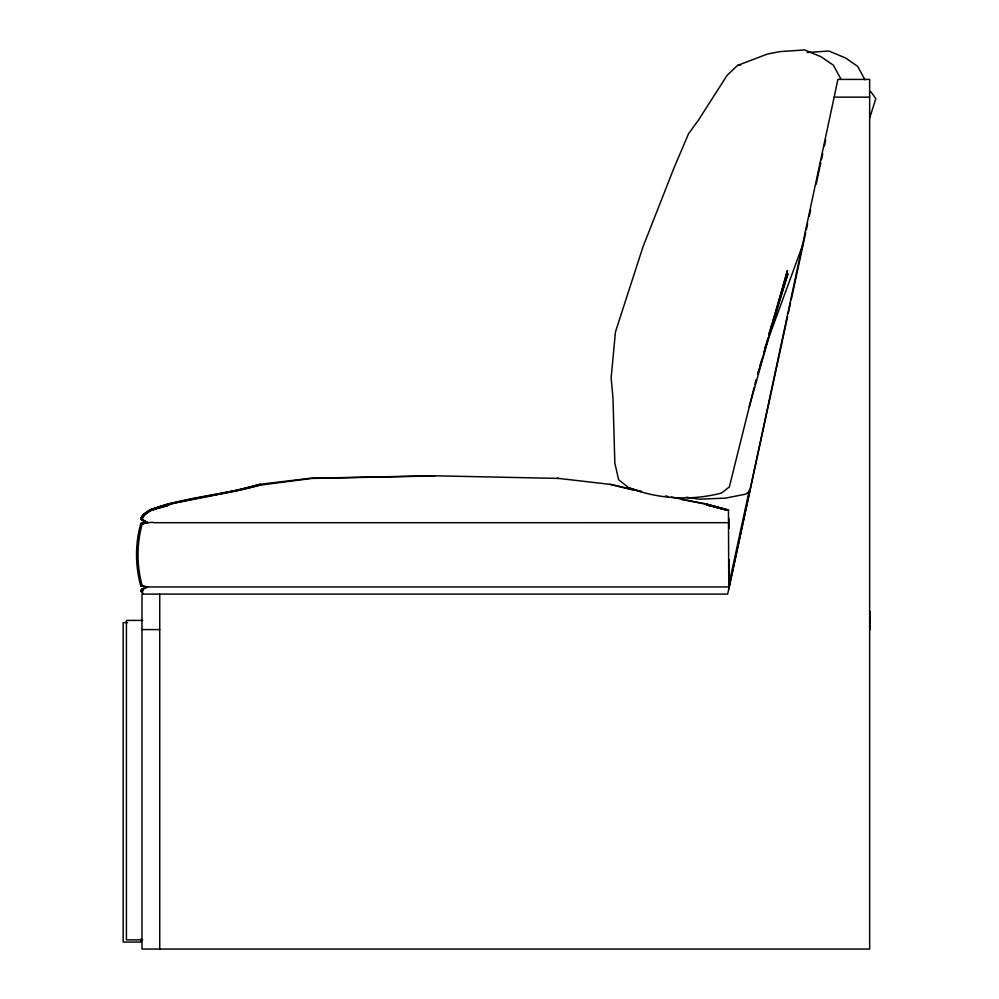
<?xml version="1.0" encoding="UTF-8"?>
<svg xmlns="http://www.w3.org/2000/svg" width="999" height="999" viewBox="0 0 999 999"><rect width="100%" height="100%" fill="white"/><g stroke="black" fill="none" stroke-linecap="round" stroke-linejoin="round"><path stroke-width="1.5" d="M729.083 559.802L728.783 586.937L147.79 586.937L140.772 585.851C135.102 565.384 135.14 543.943 140.784 523.476L146.329 522.502L140.609 519.105L143.119 514.585L149.838 509.84L167.308 504.145L237.125 490.284L259.678 484.328L310.327 478.259L433.416 475.774L558.816 478.421M728.758 584.09L728.446 510.014L706.555 504.308L681.43 499.475M728.97 528.346L728.82 518.269M728.546 522.689L153.796 522.702C152.248 521.253 137.363 525.087 144.555 523.176L142.27 523.638C136.638 544.105 136.601 565.546 142.27 586.013L143.207 586.201L142.158 585.464M834.153 97.153L837.886 79.408L869.654 79.408L869.654 949.05L141.983 949.05L141.983 594.093L727.672 594.093L834.153 97.153L869.654 97.153M728.983 584.315L749.362 489.922M728.758 589.035L787.587 316.533M788.248 313.486L790.546 302.834M791.196 299.787L805.669 232.804M806.318 229.758L807.629 223.664M809.277 216.059L810.589 209.965M816.183 184.091L820.778 162.775M821.44 159.728L822.751 153.634M824.4 146.029L825.711 139.935M754.12 387.35L729.32 487L721.378 493.094C691.021 500.949 658.566 499.188 629.308 487.912M754.869 384.34L755.981 379.832M749.262 406.868L787.462 270.479L768.918 334.89M757.704 373.838L759.003 369.343M759.864 366.358L762.025 358.866M763.748 352.872L768.056 337.887M757.779 373.851L787.911 273.726L772.901 321.266M768.681 334.64L771.965 324.238M869.729 117.944L875.823 98.639L870.753 91.583M764.71 348.713L802.572 245.379M143.119 593.418L140.834 591.383L141.746 589.085L146.291 586.775M143.244 589.248L142.333 591.545L143.244 589.248L147.79 586.937L142.27 586.013M140.822 517.844L143.107 514.585L149.975 510.114L164.735 505.731L149.975 509.977C185.24 496.628 223.651 495.192 259.678 484.328M142.32 518.006L144.605 514.747L151.336 510.002L168.806 504.308M141.746 589.085L140.834 591.383M840.771 78.759L833.366 65.21L821.053 56.756L804.632 49.95L779.869 51.623L767.282 54.096L737.637 65.397L727.022 75.449L698.551 119.98L688.561 133.766L674.088 167.682L642.856 247.215L615.446 331.98L611.138 377.872L612.999 398.214L614.835 463.049L618.606 479.682L628.858 487.862L640.534 491.508M260.502 485.102L311.825 478.421L434.915 475.936M750.149 490.684L745.616 494.168L725.424 498.126L699.337 499.2L686.438 497.252M261.176 484.503C225.15 495.367 186.738 496.79 151.473 510.152L169.181 505.019C160.265 508.616 145.966 508.691 142.108 519.268L147.852 522.677L142.283 523.638M259.041 485.464L238.624 490.447L170.292 504.008M140.784 523.476L144.955 522.752M737.637 65.397L740.621 64.985M807.204 52.485L828.87 51.024L845.304 57.842L857.604 66.284L865.022 79.833M142.682 620.404L126.423 620.404L126.423 939.859L142.682 939.859M127.61 622.589L123.177 622.589L123.177 942.057L140.921 942.057L140.921 938.935M141.983 629.582L159.74 629.582M557.33 478.259L611.263 484.503L641.645 491.496M665.359 495.966L668.319 496.528M671.278 497.09L706.593 504.033L728.421 510.152L706.917 505.019L728.508 510.339M140.772 585.851L141.708 586.038M716.895 507.592L726.922 509.977L705.094 503.871M609.765 484.328L632.742 489.922M716.932 507.692L725.574 509.827M706.518 504.52L726.947 509.852M143.232 520.267L147.827 522.664M145.205 521.903L141.746 520.079L140.834 517.819M870.191 611.838L870.191 629.582M159.74 594.093L159.74 949.05"/></g></svg>
